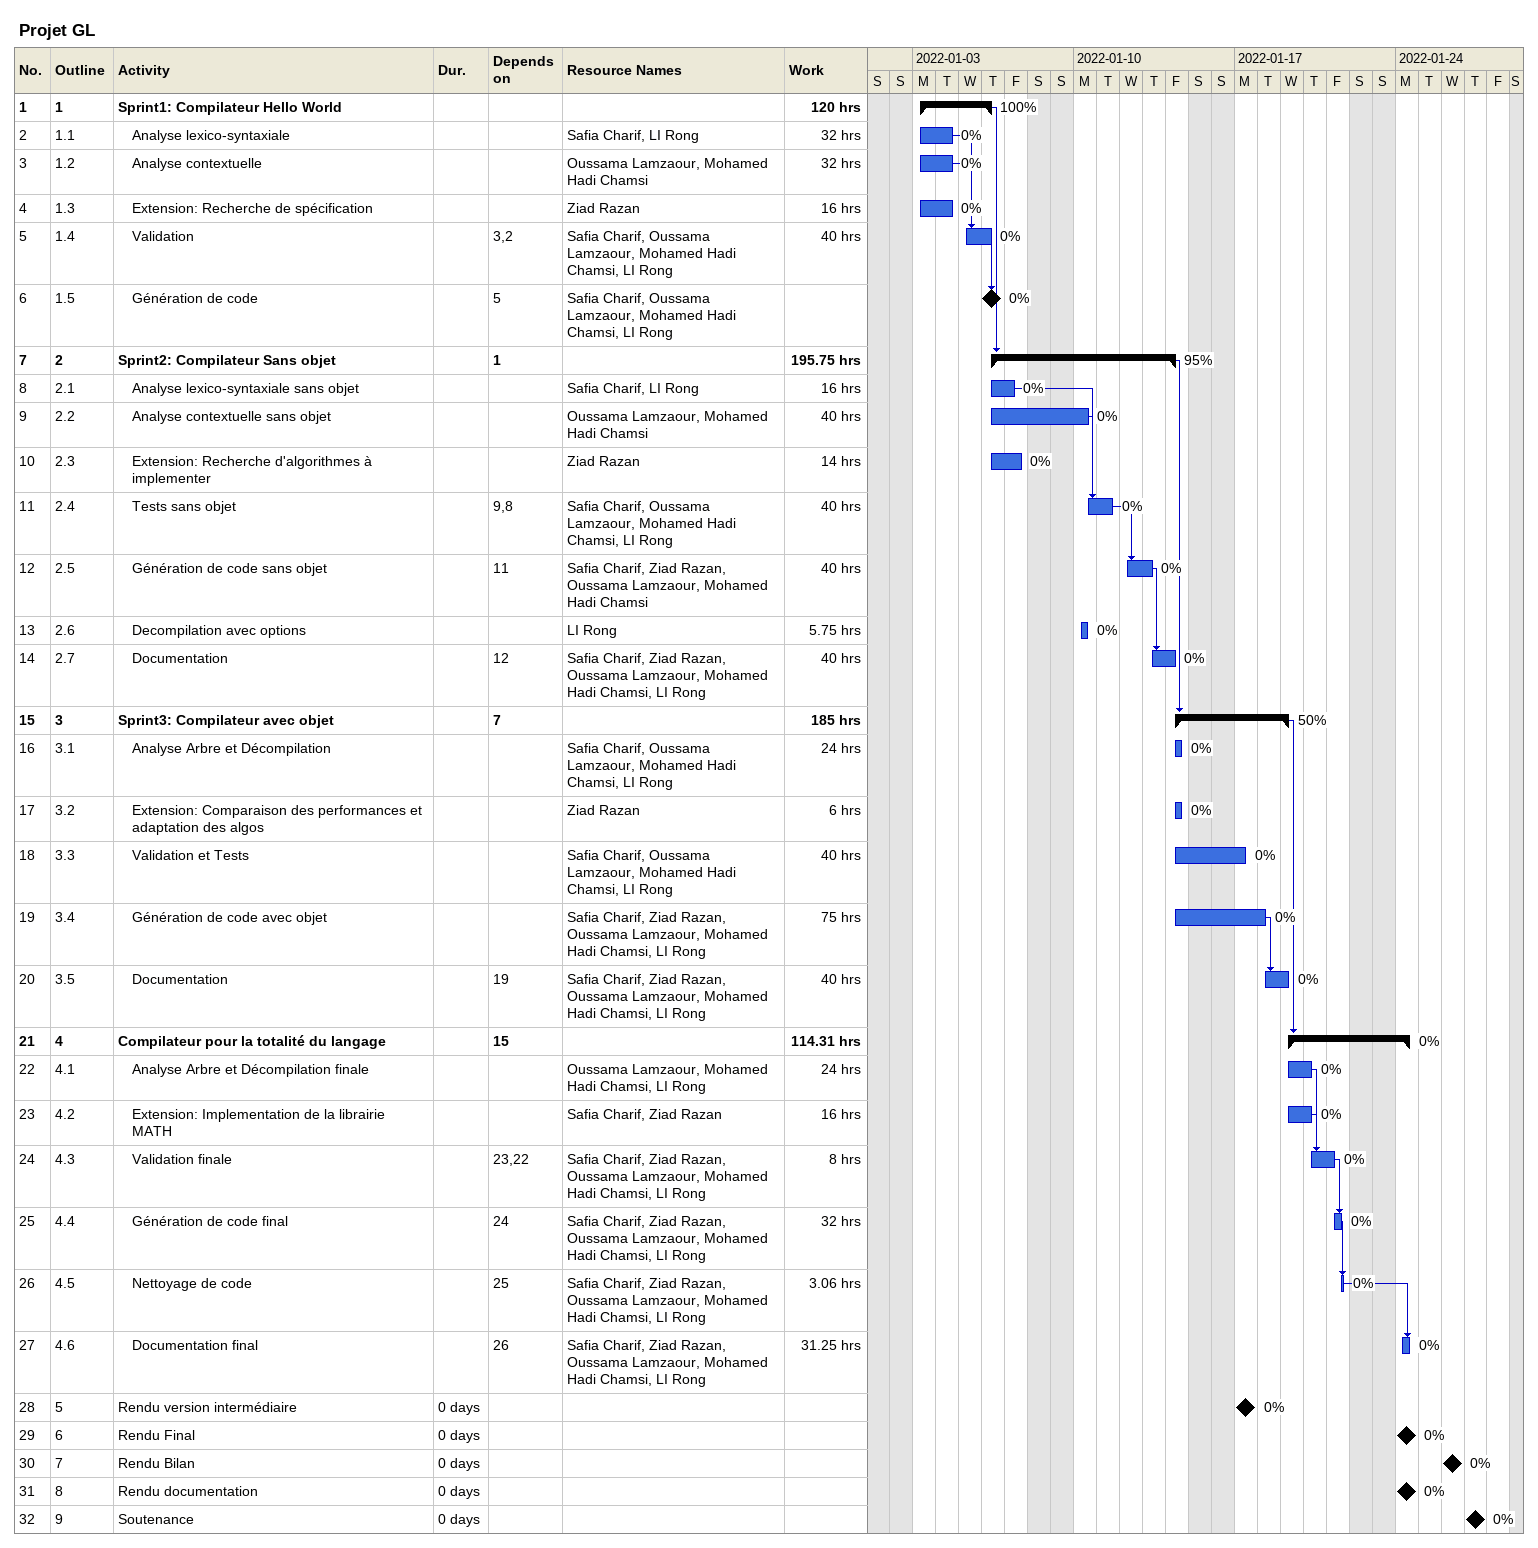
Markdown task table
Projet GL

| ID | WBS | Task | Duration | Start | Finish | Predecessors | Resources | % complete | Work (h) |
|---|---|---|---|---|---|---|---|---|---|
| 1 | 1 | **Sprint1: Compilateur Hello World** |  | 2022-01-03 | 2022-01-06 |  |  | 100 | 120 |
| 2 | 1.1 | Analyse lexico-syntaxiale |  | 2022-01-03 | 2022-01-04 |  | Safia Charif, LI Rong | 0 | 32 |
| 3 | 1.2 | Analyse contextuelle |  | 2022-01-03 | 2022-01-04 |  | Oussama Lamzaour, Mohamed Hadi Chamsi | 0 | 32 |
| 4 | 1.3 | Extension: Recherche de spécification |  | 2022-01-03 | 2022-01-04 |  | Ziad Razan | 0 | 16 |
| 5 | 1.4 | Validation |  | 2022-01-05 | 2022-01-06 | 3, 2 | Safia Charif, Oussama Lamzaour, Mohamed Hadi Chamsi, LI Rong | 0 | 40 |
| 6 | 1.5 | Génération de code |  | 2022-01-06 | 2022-01-06 | 5 | Safia Charif, Oussama Lamzaour, Mohamed Hadi Chamsi, LI Rong | 0 |  |
| 7 | 2 | **Sprint2: Compilateur Sans objet** |  | 2022-01-06 | 2022-01-14 | 1 |  | 95 | 195.75 |
| 8 | 2.1 | Analyse lexico-syntaxiale sans objet |  | 2022-01-06 | 2022-01-07 |  | Safia Charif, LI Rong | 0 | 16 |
| 9 | 2.2 | Analyse contextuelle sans objet |  | 2022-01-06 | 2022-01-10 |  | Oussama Lamzaour, Mohamed Hadi Chamsi | 0 | 40 |
| 10 | 2.3 | Extension: Recherche d'algorithmes à implementer |  | 2022-01-06 | 2022-01-07 |  | Ziad Razan | 0 | 14 |
| 11 | 2.4 | Tests sans objet |  | 2022-01-10 | 2022-01-11 | 9, 8 | Safia Charif, Oussama Lamzaour, Mohamed Hadi Chamsi, LI Rong | 0 | 40 |
| 12 | 2.5 | Génération de code sans objet |  | 2022-01-12 | 2022-01-13 | 11 | Safia Charif, Ziad Razan, Oussama Lamzaour, Mohamed Hadi Chamsi | 0 | 40 |
| 13 | 2.6 | Decompilation avec options |  | 2022-01-10 | 2022-01-10 |  | LI Rong | 0 | 5.75 |
| 14 | 2.7 | Documentation |  | 2022-01-13 | 2022-01-14 | 12 | Safia Charif, Ziad Razan, Oussama Lamzaour, Mohamed Hadi Chamsi, LI Rong | 0 | 40 |
| 15 | 3 | **Sprint3: Compilateur avec objet** |  | 2022-01-14 | 2022-01-19 | 7 |  | 50 | 185 |
| 16 | 3.1 | Analyse Arbre et Décompilation |  | 2022-01-14 | 2022-01-14 |  | Safia Charif, Oussama Lamzaour, Mohamed Hadi Chamsi, LI Rong | 0 | 24 |
| 17 | 3.2 | Extension: Comparaison des performances et adaptation des algos |  | 2022-01-14 | 2022-01-14 |  | Ziad Razan | 0 | 6 |
| 18 | 3.3 | Validation et Tests |  | 2022-01-14 | 2022-01-17 |  | Safia Charif, Oussama Lamzaour, Mohamed Hadi Chamsi, LI Rong | 0 | 40 |
| 19 | 3.4 | Génération de code avec objet |  | 2022-01-14 | 2022-01-18 |  | Safia Charif, Ziad Razan, Oussama Lamzaour, Mohamed Hadi Chamsi, LI Rong | 0 | 75 |
| 20 | 3.5 | Documentation |  | 2022-01-18 | 2022-01-19 | 19 | Safia Charif, Ziad Razan, Oussama Lamzaour, Mohamed Hadi Chamsi, LI Rong | 0 | 40 |
| 21 | 4 | **Compilateur pour la totalité du langage** |  | 2022-01-19 | 2022-01-24 | 15 |  | 0 | 114.31 |
| 22 | 4.1 | Analyse Arbre et Décompilation finale |  | 2022-01-19 | 2022-01-20 |  | Oussama Lamzaour, Mohamed Hadi Chamsi, LI Rong | 0 | 24 |
| 23 | 4.2 | Extension: Implementation de la librairie MATH |  | 2022-01-19 | 2022-01-20 |  | Safia Charif, Ziad Razan | 0 | 16 |
| 24 | 4.3 | Validation finale |  | 2022-01-20 | 2022-01-21 | 23, 22 | Safia Charif, Ziad Razan, Oussama Lamzaour, Mohamed Hadi Chamsi, LI Rong | 0 | 8 |
| 25 | 4.4 | Génération de code final |  | 2022-01-21 | 2022-01-21 | 24 | Safia Charif, Ziad Razan, Oussama Lamzaour, Mohamed Hadi Chamsi, LI Rong | 0 | 32 |
| 26 | 4.5 | Nettoyage de code |  | 2022-01-21 | 2022-01-21 | 25 | Safia Charif, Ziad Razan, Oussama Lamzaour, Mohamed Hadi Chamsi, LI Rong | 0 | 3.06 |
| 27 | 4.6 | Documentation final |  | 2022-01-24 | 2022-01-24 | 26 | Safia Charif, Ziad Razan, Oussama Lamzaour, Mohamed Hadi Chamsi, LI Rong | 0 | 31.25 |
| 28 | 5 | Rendu version intermédiaire | 0d | 2022-01-17 | 2022-01-17 |  |  | 0 |  |
| 29 | 6 | Rendu Final | 0d | 2022-01-24 | 2022-01-24 |  |  | 0 |  |
| 30 | 7 | Rendu Bilan | 0d | 2022-01-26 | 2022-01-26 |  |  | 0 |  |
| 31 | 8 | Rendu documentation | 0d | 2022-01-24 | 2022-01-24 |  |  | 0 |  |
| 32 | 9 | Soutenance | 0d | 2022-01-27 | 2022-01-27 |  |  | 0 |  |
